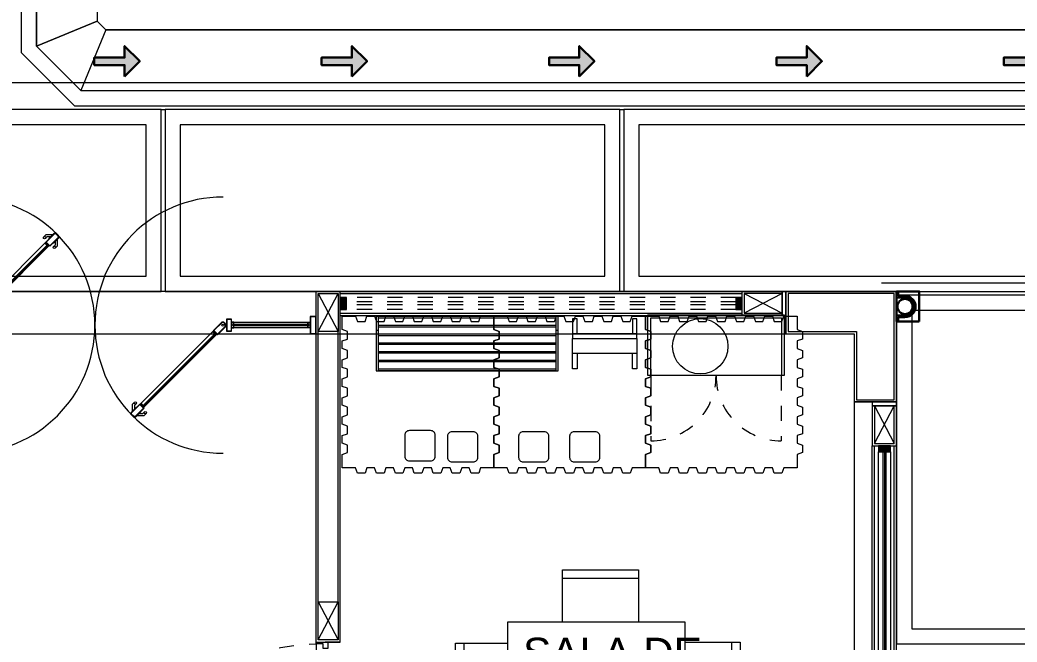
# Model space of a CAD drawing. Header units: metres. Extents: x 349075 to 349285, y 9281902 to 9282050.
# Drawn here: x 349115.81 to 349122.38, y 9281946.46 to 9281950.57 of the extents above; entities that cross this region are included whole.
import ezdxf

# ---------------------------------------------------------------- set-up
doc = ezdxf.new("R2010")
doc.units = ezdxf.units.M
doc.header["$LTSCALE"] = 0.25
for name, pattern in [('01 nivel$0$HIDDEN2', [0.1875, 0.125, -0.0625]), ('ACAD_ISO03W100', [30, 12, -18]), ('DASHED2', [0.762, 0.635, -0.127]), ('HIDDEN', [0.375, 0.25, -0.125])]:
    doc.linetypes.add(name, pattern=pattern)
for name, color, linetype, lineweight in [('.', 7, 'Continuous', 0), ('0_ CUNETAS', 151, 'Continuous', 5), ('0_VANOS', 30, 'Continuous', 9), ('ARQ-FONDO', 253, 'CONTINUOUS', 9), ('CUNETAS-RED', 5, 'CONTINUOUS', 18)]:
    doc.layers.add(name, color=color, linetype=linetype, lineweight=lineweight)
doc.styles.add('Arial_1', font='arial.ttf', dxfattribs={"height": 0.15})

# ---------------------------------------------------------------- blocks, each defined once
blk = doc.blocks.new('*U3834')
at = {"layer": '.', "lineweight": 30}
h = blk.add_hatch(color=1, dxfattribs=at)
h.dxf.hatch_style = 1
h.paths.add_polyline_path([(-0.025, -0.05), (-0.1, -0.05), (0, -0.15), (0.1, -0.05), (0.025, -0.05), (0.025, 0.15), (-0.025, 0.15)])
at = {"layer": '0_ CUNETAS', "color": 1, "lineweight": 30}
blk.add_lwpolyline([(-0.1, -0.05), (-0.025, -0.05), (-0.025, 0.15), (0.025, 0.15), (0.025, -0.05), (0.1, -0.05), (0, -0.15)], close=True, dxfattribs=at)
blk = doc.blocks.new('*U3843')
at = {"layer": '0_ CUNETAS', "color": 0, "linetype": 'ByBlock', "lineweight": -2, "transparency": 16777216}
for p in [(0, 6), (0, 4.5), (0, 3), (0, 1.5), (0, 0)]:
    blk.add_blockref('*U3834', p, dxfattribs=at)
blk = doc.blocks.new('red drenaje')
at = {"layer": 'CUNETAS-RED', "lineweight": 0}
for p, q in [((-35.22, 70.0281), (-35.22, 32.3496)), ((-35.12, 70.0281), (-35.12, 32.391)), ((-34.72, 70.0281), (-34.72, 32.5567)), ((-34.72, 32.5567), (-34.6615, 32.4981)), ((-34.6615, 32.4981), (-28.0128, 32.4981)), ((-35.12, 32.391), (-34.8271, 32.0981)), ((-35.22, 32.3496), (-34.8686, 31.9981)), ((-34.8271, 32.0981), (-28.1785, 32.0981)), ((-34.8686, 31.9981), (-28.2199, 31.9981))]:
    blk.add_line(p, q, dxfattribs=at)
for points in [[(-35.12, 70.0281), (-34.72, 70.0281), (-34.72, 32.5567), (-35.12, 32.391), (-35.12, 70.0281)], [(-35.12, 32.391), (-34.72, 32.5567), (-34.6615, 32.4981), (-34.8271, 32.0981), (-35.12, 32.391)], [(-34.6615, 32.4981), (-34.8271, 32.0981), (-28.1785, 32.0981), (-28.0128, 32.4981), (-34.6615, 32.4981)]]:
    blk.add_lwpolyline(points, dxfattribs=at)
at = {"layer": 'CUNETAS-RED', "lineweight": 0, "rotation": 90.0000000664697}
blk.add_blockref('*U3843', (-28.588, 32.2914), dxfattribs=at)
blk = doc.blocks.new('JUNTA VEREDA')
at = {"layer": 'ARQ-FONDO'}
blk.add_lwpolyline([(-0.0133, 1.2), (0.0121, 1.2), (0.0121, 0), (-0.0133, 0)], close=True, dxfattribs=at)
blk = doc.blocks.new('VEREDAAAAA')
at = {"layer": 'ARQ-FONDO'}
for points in [[(-9.0508, -1.2), (-6.0508, -1.2), (-6.0508, 0), (-9.0508, 0)], [(-6.0254, -1.2), (-3.0254, -1.2), (-3.0254, 0), (-6.0254, 0)], [(-3, -1.2), (0, -1.2), (0, 0), (-3, 0)], [(-8.9508, -1.1), (-6.1508, -1.1), (-6.1508, -0.1), (-8.9508, -0.1)], [(-5.9254, -1.1), (-3.1254, -1.1), (-3.1254, -0.1), (-5.9254, -0.1)], [(-2.9, -1.1), (-0.1, -1.1), (-0.1, -0.1), (-2.9, -0.1)], [(-1.2, -1.2254), (-1.2, -3.527), (0, -3.527), (0, -1.2254)], [(-1.1, -1.3254), (-1.1, -3.427), (-0.1, -3.427), (-0.1, -1.3254)]]:
    blk.add_lwpolyline(points, close=True, dxfattribs=at)
for p in [(-6.0375, -1.2), (-3.0121, -1.2)]:
    blk.add_blockref('JUNTA VEREDA', p, dxfattribs=at)
at = {"layer": 'ARQ-FONDO', "rotation": 270}
blk.add_blockref('JUNTA VEREDA', (-1.2, -1.2133), dxfattribs=at)
blk = doc.blocks.new('00_PTA_ 01')
at = {"layer": 'ARQ-FONDO'}
for points in [[(0, 0), (0.035, 0), (0.035, 0.025), (0.01, 0.025), (0.01, 0.065), (0, 0.065)], [(1, 0), (1, 0.065), (0.99, 0.065), (0.99, 0.025), (0.965, 0.025), (0.965, 0)], [(1.97, 0.105), (0.99, 0.105), (0.99, 0.065), (1.97, 0.065)]]:
    blk.add_lwpolyline(points, close=True, dxfattribs=at)
at = {"layer": 'ARQ-FONDO', "linetype": 'ACAD_ISO03W100', "ltscale": 0.01}
blk.add_arc((0.9904, 0.0646), 0.9804, 2.3621, 179.9762, dxfattribs=at)
at = {"layer": 'ARQ-FONDO', "linetype": 'HIDDEN', "ltscale": 0.25}
blk.add_arc((0.99, 0.065), 0.98, 359.9999999999994, 1.2213e-12, dxfattribs=at)
blk = doc.blocks.new('*U881')
at = {"linetype": 'Continuous', "lineweight": 0, "true_color": 0xbebebe}
for points in [[(3037.2524, 1360.5431), (3037.2124, 1360.5431), (3037.2124, 1360.4631), (3037.2524, 1360.4631)], [(3039.9124, 1360.5431), (3039.8724, 1360.5431), (3039.8724, 1360.4631), (3039.9124, 1360.4631)]]:
    blk.add_hatch(color=9, dxfattribs=at).paths.add_polyline_path(points)
at = {"layer": '0_VANOS', "linetype": 'Continuous'}
for p, q in [((3037.2524, 1360.5131), (3039.8724, 1360.5131)), ((3037.2524, 1360.5031), (3039.8724, 1360.5031)), ((3037.2524, 1360.4931), (3039.8724, 1360.4931))]:
    blk.add_line(p, q, dxfattribs=at)
for points in [[(3037.2124, 1360.5431), (3037.2124, 1360.4631), (3037.2524, 1360.4631), (3037.2524, 1360.5431)], [(3037.2524, 1360.5431), (3039.8724, 1360.5431), (3039.8724, 1360.4631), (3037.2524, 1360.4631)], [(3039.8724, 1360.5431), (3039.8724, 1360.4631), (3039.9124, 1360.4631), (3039.9124, 1360.5431)]]:
    blk.add_lwpolyline(points, close=True, dxfattribs=at)
blk = doc.blocks.new('*U835')
at = {"linetype": 'Continuous', "true_color": 0xbebebe}
for points in [[(3032.1314, 1351.1888), (3032.1314, 1351.2688), (3032.1714, 1351.2688), (3032.1714, 1351.1888)], [(3034.7414, 1351.1888), (3034.7414, 1351.2688), (3034.7814, 1351.2688), (3034.7814, 1351.1888)]]:
    blk.add_hatch(color=9, dxfattribs=at).paths.add_polyline_path(points)
at = {"layer": '0_VANOS', "linetype": 'Continuous'}
for p, q in [((3032.1314, 1351.2688), (3032.1714, 1351.2688)), ((3032.1314, 1351.2688), (3032.1314, 1351.1888)), ((3032.1714, 1351.2688), (3032.1714, 1351.1888)), ((3034.7414, 1351.1888), (3034.7414, 1351.2688)), ((3034.7414, 1351.2688), (3034.7814, 1351.2688)), ((3034.7814, 1351.2688), (3034.7814, 1351.1888)), ((3032.1714, 1351.1888), (3032.1314, 1351.1888)), ((3034.7814, 1351.1888), (3034.7414, 1351.1888))]:
    blk.add_line(p, q, dxfattribs=at)
at = {"layer": '0_VANOS', "linetype": '01 nivel$0$HIDDEN2', "ltscale": 0.5}
for p, q in [((3032.1708, 1351.2688), (3034.7408, 1351.2688)), ((3032.1714, 1351.2388), (3034.7414, 1351.2388)), ((3032.1714, 1351.2188), (3034.7414, 1351.2188)), ((3032.1714, 1351.1888), (3034.7414, 1351.1888))]:
    blk.add_line(p, q, dxfattribs=at)
at = {"layer": '0_VANOS', "linetype": '01 nivel$0$HIDDEN2'}
blk.add_line((3034.7414, 1351.2688), (3034.7814, 1351.2688), dxfattribs=at)
blk = doc.blocks.new('montante')
at = {"layer": 'ARQ-FONDO', "lineweight": 30}
for p, q in [((0, 0.07), (0.0455, 0.07)), ((0.0455, 0.07), (0.0455, 0.095)), ((0, 0.06), (0.0555, 0.06)), ((0, -0.06), (0.0555, -0.06)), ((0, -0.07), (0.0455, -0.07)), ((0.0455, -0.07), (0.0455, -0.095))]:
    blk.add_line(p, q, dxfattribs=at)
blk.add_lwpolyline([(-0.0945, 0.1), (-0.0945, -0.1), (0.0555, -0.1), (0.0555, 0.1)], close=True, dxfattribs=at)
blk.add_circle((0, 0), 0.05, dxfattribs=at)
for centre, radius, start, end in [((0, 0), 0.07, 90, 270), ((0.0505, 0.095), 0.005, 0, 180), ((0, 0), 0.06, 90, 270), ((0.0505, -0.095), 0.005, 180, 0)]:
    blk.add_arc(centre, radius, start, end, dxfattribs=at)
blk = doc.blocks.new('*U1744')
at = {"color": 8}
for p, q in [((-1.2247, 0.6723), (-1.238, 0.6589)), ((-1.227, 0.6479), (-1.2169, 0.658)), ((-1.1783, 0.6723), (-1.2247, 0.6723)), ((-1.1925, 0.658), (-1.2169, 0.658)), ((-1.1727, 0.5936), (-1.1626, 0.6037)), ((-1.1626, 0.6281), (-1.1626, 0.6037)), ((-1.1484, 0.5959), (-1.1617, 0.5826)), ((-1.1484, 0.6423), (-1.1484, 0.5959)), ((-0.6516, -0.4456), (-0.6383, -0.4323)), ((-0.6516, -0.492), (-0.6516, -0.4456)), ((-0.6273, -0.4433), (-0.6374, -0.4534)), ((-0.6374, -0.4778), (-0.6374, -0.4534)), ((-0.6217, -0.522), (-0.5753, -0.522)), ((-0.6075, -0.5077), (-0.5831, -0.5077)), ((-0.573, -0.4976), (-0.5831, -0.5077)), ((-0.5753, -0.522), (-0.562, -0.5086))]:
    blk.add_line(p, q, dxfattribs=at)
at = {"color": 252}
for p, q in [((-1.2266, 0.6125), (-1.6983, 0.1408)), ((-1.6768, 0.1194), (-1.2051, 0.5911)), ((-2.305, 0.094), (-1.8156, 0.094)), ((0.657, 0.0939), (0.0156, 0.094)), ((-1.8156, 0.056), (-2.305, 0.056)), ((-0.5919, -0.4438), (-0.1202, 0.0279)), ((-0.0987, 0.0064), (-0.5704, -0.4653)), ((0.0156, 0.056), (0.657, 0.0559))]:
    blk.add_line(p, q, dxfattribs=at)
for p, q in [((-2.305, 0.0807), (-2.307, 0.0807)), ((-2.305, 0.0693), (-2.307, 0.0693)), ((-1.7714, 0.0974), (-1.7714, 0.0954)), ((-0.0286, 0.0974), (-0.0286, 0.0954)), ((0.657, 0.0806), (0.659, 0.0806)), ((0.657, 0.0692), (0.659, 0.0692))]:
    blk.add_line(p, q)
for points in [[(-1.1374, 0.6563), (-1.1972, 0.5965), (-1.2242, 0.6234), (-1.1643, 0.6833, -0.158307), (-1.1374, 0.6563, -2.401264)], [(-1.7679, 0.0771, 0.000298), (-1.7679, 0.0771, -0.333709), (-1.7674, 0.0802), (-1.7091, 0.1385), (-1.6822, 0.1115), (-1.7405, 0.0532, -0.333709), (-1.7436, 0.0528, 0.000298), (-1.7435, 0.0527, -0.000298)], [(-0.0565, 0.0976, -0.000298), (-0.0564, 0.0975, 0.333709), (-0.0595, 0.0971), (-0.1178, 0.0388), (-0.0909, 0.0118), (-0.0326, 0.0702, 0.333709), (-0.0321, 0.0732, -0.000298), (-0.0321, 0.0732, 0.000298)], [(-0.6357, -0.533), (-0.5758, -0.4731), (-0.6028, -0.4462), (-0.6626, -0.506, 0.158307), (-0.6357, -0.533, 2.401264)]]:
    blk.add_lwpolyline(points, format="xyb")
at = {"color": 1}
for points in [[(-1.1398, 0.6567), (-1.1972, 0.5993), (-1.2214, 0.6234), (-1.1639, 0.6808, -0.145896)], [(-0.6361, -0.5305), (-0.5786, -0.4731), (-0.6028, -0.449), (-0.6602, -0.5064, 0.145896)]]:
    blk.add_lwpolyline(points, format="xyb", close=True, dxfattribs=at)
at = {"color": 8}
for points in [[(-1.202, 0.6456), (-1.2019, 0.6486), (-1.1689, 0.6816), (-1.1658, 0.6817)], [(-1.1751, 0.6186), (-1.172, 0.6187), (-1.139, 0.6517), (-1.1389, 0.6548)], [(-0.6249, -0.4683), (-0.628, -0.4684), (-0.661, -0.5014), (-0.6611, -0.5045)], [(-0.598, -0.4953), (-0.5981, -0.4983), (-0.6311, -0.5313), (-0.6342, -0.5314)]]:
    blk.add_lwpolyline(points, dxfattribs=at)
at = {"color": 1}
for points in [[(-1.6996, 0.1316), (-1.2174, 0.6138), (-1.2133, 0.6098), (-1.6955, 0.1276)], [(-2.3226, 0.1302), (-2.357, 0.1302), (-2.357, 0.0199), (-2.3226, 0.0199)], [(-1.8085, 0.0779), (-2.3124, 0.0779), (-2.3124, 0.072), (-1.8085, 0.072)], [(-1.798, 0.1144), (-1.7734, 0.1144), (-1.7734, 0.0359), (-1.798, 0.0359)], [(-0.002, 0.1144), (-0.0266, 0.1144), (-0.0266, 0.0359), (-0.002, 0.0359)], [(0.0085, 0.0779), (0.6644, 0.0779), (0.6644, 0.072), (0.0085, 0.072)], [(0.6746, 0.1301), (0.709, 0.1301), (0.709, 0.0198), (0.6746, 0.0198)], [(-0.111, 0.0293), (-0.5932, -0.4529), (-0.5891, -0.457), (-0.1069, 0.0252)]]:
    blk.add_lwpolyline(points, close=True, dxfattribs=at)
for points in [[(-1.2245, 0.6105), (-1.2235, 0.6116), (-1.2244, 0.6125), (-1.2199, 0.617), (-1.2006, 0.5977), (-1.2051, 0.5932), (-1.2156, 0.6037), (-1.2166, 0.6026), (-1.2051, 0.5911), (-1.1985, 0.5977), (-1.2199, 0.6192), (-1.2266, 0.6125), (-1.2245, 0.6105)], [(-1.6973, 0.1378), (-1.6983, 0.1387), (-1.7028, 0.1342), (-1.6834, 0.1149), (-1.6789, 0.1194), (-1.6894, 0.1299), (-1.6883, 0.1309), (-1.6768, 0.1194), (-1.6834, 0.1128), (-1.7049, 0.1342), (-1.6983, 0.1408), (-1.6962, 0.1388), (-1.6973, 0.1378)], [(-2.305, 0.0693), (-2.305, 0.056), (-2.3206, 0.056), (-2.3206, 0.094), (-2.305, 0.094), (-2.305, 0.0807)], [(-2.307, 0.0693), (-2.307, 0.058), (-2.3186, 0.058), (-2.3186, 0.092), (-2.307, 0.092), (-2.307, 0.0807)], [(-1.8156, 0.0692), (-1.8156, 0.056), (-1.8, 0.056), (-1.8, 0.094), (-1.8156, 0.094), (-1.8156, 0.0805), (-1.8141, 0.0805), (-1.8141, 0.0925), (-1.8015, 0.0925), (-1.8015, 0.0575), (-1.8141, 0.0575), (-1.8141, 0.0692), (-1.8156, 0.0692)], [(0.0156, 0.0692), (0.0156, 0.056), (0, 0.056), (0, 0.094), (0.0156, 0.094), (0.0156, 0.0805), (0.0141, 0.0805), (0.0141, 0.0925), (0.0015, 0.0925), (0.0015, 0.0575), (0.0141, 0.0575), (0.0141, 0.0692), (0.0156, 0.0692)], [(0.657, 0.0692), (0.657, 0.0559), (0.6726, 0.0559), (0.6726, 0.0939), (0.657, 0.0939), (0.657, 0.0806)], [(0.659, 0.0692), (0.659, 0.0579), (0.6706, 0.0579), (0.6706, 0.0919), (0.659, 0.0919), (0.659, 0.0806)], [(-0.1171, 0.027), (-0.1181, 0.0279), (-0.1136, 0.0324), (-0.0942, 0.0131), (-0.0987, 0.0086), (-0.1092, 0.0191), (-0.1103, 0.018), (-0.0987, 0.0064), (-0.0921, 0.0131), (-0.1136, 0.0345), (-0.1202, 0.0279), (-0.1182, 0.0259), (-0.1171, 0.027)], [(-0.5899, -0.4458), (-0.591, -0.4469), (-0.5919, -0.4459), (-0.5964, -0.4504), (-0.577, -0.4698), (-0.5725, -0.4653), (-0.583, -0.4548), (-0.582, -0.4537), (-0.5704, -0.4653), (-0.577, -0.4719), (-0.5985, -0.4504), (-0.5919, -0.4438), (-0.5899, -0.4458)]]:
    blk.add_lwpolyline(points)
for points in [[(-2.3206, 0.1322), (-2.359, 0.1322), (-2.359, 0.0179), (-2.3206, 0.0179)], [(0.6726, 0.1321), (0.711, 0.1321), (0.711, 0.0178), (0.6726, 0.0178)], [(-1.8, 0.1164), (-1.7714, 0.1164), (-1.7714, 0.0339), (-1.8, 0.0339)], [(0, 0.1164), (-0.0286, 0.1164), (-0.0286, 0.0339), (0, 0.0339)]]:
    blk.add_lwpolyline(points, close=True)
for points in [[(-1.7661, 0.078, -0.333709), (-1.766, 0.0787), (-1.7091, 0.1356), (-1.685, 0.1115), (-1.7419, 0.0546, -0.333709), (-1.7426, 0.0545, -0.333709)], [(-0.0574, 0.0958, 0.333709), (-0.0581, 0.0957), (-0.115, 0.0388), (-0.0909, 0.0147), (-0.034, 0.0716, 0.333709), (-0.0339, 0.0723, 0.333709)]]:
    blk.add_lwpolyline(points, format="xyb", dxfattribs=at)
at = {"color": 8}
for centre in [(-1.2325, 0.6534), (-1.1672, 0.5881), (-0.6328, -0.4378), (-0.5675, -0.5031)]:
    blk.add_circle(centre, 0.0078, dxfattribs=at)
at = {"color": 1}
for centre in [(-1.7455, 0.0752), (-0.0545, 0.0752)]:
    blk.add_circle(centre, 0.0075, dxfattribs=at)
at = {"color": 252}
for centre, start, end in [((-1.7455, 0.0752), 270, 90), ((-0.0545, 0.0752), 90, 270)]:
    blk.add_arc(centre, 0.8455, start, end, dxfattribs=at)
for centre, start, end in [((-1.7201, 0.1006), 206.17042, 244.13677), ((-0.0799, 0.0497), 25.86323, 63.82958)]:
    blk.add_arc(centre, 0.0533, start, end)
at = {"color": 1}
for centre, start, end in [((-1.7197, 0.101), 206.26952, 243.73048), ((-0.0803, 0.0493), 26.26952, 63.73048)]:
    blk.add_arc(centre, 0.0518, start, end, dxfattribs=at)
blk = doc.blocks.new('tt')
at = {"layer": 'ARQ-FONDO'}
for p, q in [((1473.0541, 1208.7998), (1474.2241, 1208.7998)), ((1474.2241, 1208.7542), (1473.0541, 1208.7542))]:
    blk.add_line(p, q, dxfattribs=at)
for points in [[(1473.0391, 1208.8118), (1474.2391, 1208.8118), (1474.2391, 1208.4542), (1473.0391, 1208.4542)], [(1473.0391, 1208.8118), (1473.0541, 1208.8118), (1473.0541, 1208.4542), (1473.0391, 1208.4542)], [(1474.2241, 1208.8118), (1474.2391, 1208.8118), (1474.2391, 1208.4542), (1474.2241, 1208.4542)]]:
    blk.add_lwpolyline(points, close=True, dxfattribs=at)
for points in [[(1473.0541, 1208.7218), (1473.0391, 1208.7218)], [(1473.0541, 1208.7422), (1474.2241, 1208.7422)], [(1474.2391, 1208.7218), (1474.2241, 1208.7218)], [(1474.2241, 1208.6966), (1473.0541, 1208.6966)], [(1473.0541, 1208.6846), (1474.2241, 1208.6846)], [(1474.2241, 1208.639), (1473.0541, 1208.639)], [(1473.0541, 1208.627), (1474.2241, 1208.627)], [(1474.2241, 1208.5814), (1473.0541, 1208.5814)], [(1473.0541, 1208.5694), (1474.2241, 1208.5694)], [(1474.2241, 1208.5238), (1473.0541, 1208.5238)], [(1473.0541, 1208.5118), (1474.2241, 1208.5118)], [(1474.2241, 1208.4662), (1473.0541, 1208.4662)], [(1473.0541, 1208.4542), (1474.2241, 1208.4542)]]:
    blk.add_lwpolyline(points, dxfattribs=at)
blk = doc.blocks.new('gb h')
at = {"layer": 'ARQ-FONDO'}
for points in [[(28.1661, 7.7652), (28.1661, 7.8652), (28.1961, 7.8652), (28.1961, 7.7652)], [(28.5611, 7.7652), (28.5611, 7.8652), (28.5911, 7.8652), (28.5911, 7.7652)], [(28.1661, 7.6652), (28.1661, 7.7652), (28.5911, 7.7652), (28.5911, 7.6652)], [(28.1661, 7.6652), (28.1661, 7.6352), (28.5911, 7.6352), (28.5911, 7.6652), (28.1661, 7.6652)], [(28.1661, 7.6352), (28.1661, 7.5352), (28.1961, 7.5352), (28.1961, 7.6352)], [(28.5611, 7.6352), (28.5611, 7.5352), (28.5911, 7.5352), (28.5911, 7.6352)]]:
    blk.add_lwpolyline(points, dxfattribs=at)
blk = doc.blocks.new('mueble 6 cajones')
at = {"layer": 'ARQ-FONDO', "linetype": 'DASHED2', "ltscale": 0.5}
for p, q in [((0.019, -0.4), (0.019, -0.831)), ((0.8803, -0.3993), (0.8803, -0.8303))]:
    blk.add_line(p, q, dxfattribs=at)
at = {"layer": 'ARQ-FONDO'}
blk.add_lwpolyline([(0, 0), (0.9, 0), (0.9, -0.4), (0, -0.4)], close=True, dxfattribs=at)
blk.add_lwpolyline([(0.019, -0.4), (0.019, -0.019), (0.881, -0.019), (0.881, -0.4)], dxfattribs=at)
at = {"layer": 'ARQ-FONDO', "linetype": 'DASHED2', "ltscale": 0.5}
for centre, start, end in [((0.0197, -0.4007), 269.96059, 0.09513), ((0.8803, -0.4007), 179.90487, 270.03941)]:
    blk.add_arc(centre, 0.4303, start, end, dxfattribs=at)
blk = doc.blocks.new('niñoss admii')
at = {"layer": 'ARQ-FONDO', "lineweight": 0, "elevation": -4952.7384}
for points in [[(-0.733, -0.641), (-0.733, -0.5535), (-0.698, -0.541), (-0.698, -0.491), (-0.733, -0.4785), (-0.733, -0.4285), (-0.698, -0.416), (-0.698, -0.366), (-0.733, -0.3535), (-0.733, -0.3035), (-0.698, -0.291), (-0.698, -0.241), (-0.733, -0.2285), (-0.733, -0.1785), (-0.698, -0.166), (-0.698, -0.141), (-0.698, -0.116), (-0.733, -0.1035), (-0.733, -0.0535), (-0.698, -0.041), (-0.698, 0.009), (-0.733, 0.0215), (-0.733, 0.0715), (-0.698, 0.084), (-0.698, 0.134), (-0.733, 0.1465), (-0.733, 0.1965), (-0.698, 0.209), (-0.698, 0.259), (-0.733, 0.2715), (-0.733, 0.359), (-0.6455, 0.359), (-0.633, 0.324), (-0.583, 0.324), (-0.5705, 0.359), (-0.5205, 0.359), (-0.508, 0.324), (-0.458, 0.324), (-0.4455, 0.359), (-0.3955, 0.359), (-0.383, 0.324), (-0.333, 0.324), (-0.3205, 0.359), (-0.2705, 0.359), (-0.258, 0.324), (-0.233, 0.324), (-0.208, 0.324), (-0.1955, 0.359), (-0.1455, 0.359), (-0.133, 0.324), (-0.083, 0.324), (-0.0705, 0.359), (-0.0205, 0.359), (-0.008, 0.324), (0.042, 0.324), (0.0545, 0.359), (0.1045, 0.359), (0.117, 0.324), (0.167, 0.324), (0.1795, 0.359), (0.267, 0.359), (0.267, 0.2715), (0.302, 0.259), (0.302, 0.209), (0.267, 0.1965), (0.267, 0.1465), (0.302, 0.134), (0.302, 0.084), (0.267, 0.0715), (0.267, 0.0215), (0.302, 0.009), (0.302, -0.041), (0.267, -0.0535), (0.267, -0.1035), (0.302, -0.116), (0.302, -0.141), (0.302, -0.166), (0.267, -0.1785), (0.267, -0.2285), (0.302, -0.241), (0.302, -0.291), (0.267, -0.3035), (0.267, -0.3535), (0.302, -0.366), (0.302, -0.416), (0.267, -0.4285), (0.267, -0.4785), (0.302, -0.491), (0.302, -0.541), (0.267, -0.5535), (0.267, -0.641), (0.1795, -0.641), (0.167, -0.676), (0.117, -0.676), (0.1045, -0.641), (0.0545, -0.641), (0.042, -0.676), (-0.008, -0.676), (-0.0205, -0.641), (-0.0705, -0.641), (-0.083, -0.676), (-0.133, -0.676), (-0.1455, -0.641), (-0.1955, -0.641), (-0.208, -0.676), (-0.233, -0.676), (-0.258, -0.676), (-0.2705, -0.641), (-0.3205, -0.641), (-0.333, -0.676), (-0.383, -0.676), (-0.3955, -0.641), (-0.4455, -0.641), (-0.458, -0.676), (-0.508, -0.676), (-0.5205, -0.641), (-0.5705, -0.641), (-0.583, -0.676), (-0.633, -0.676), (-0.6455, -0.641)], [(0.267, -0.641), (0.267, -0.5535), (0.302, -0.541), (0.302, -0.491), (0.267, -0.4785), (0.267, -0.4285), (0.302, -0.416), (0.302, -0.366), (0.267, -0.3535), (0.267, -0.3035), (0.302, -0.291), (0.302, -0.241), (0.267, -0.2285), (0.267, -0.1785), (0.302, -0.166), (0.302, -0.141), (0.302, -0.116), (0.267, -0.1035), (0.267, -0.0535), (0.302, -0.041), (0.302, 0.009), (0.267, 0.0215), (0.267, 0.0715), (0.302, 0.084), (0.302, 0.134), (0.267, 0.1465), (0.267, 0.1965), (0.302, 0.209), (0.302, 0.259), (0.267, 0.2715), (0.267, 0.359), (0.3545, 0.359), (0.367, 0.324), (0.417, 0.324), (0.4295, 0.359), (0.4795, 0.359), (0.492, 0.324), (0.542, 0.324), (0.5545, 0.359), (0.6045, 0.359), (0.617, 0.324), (0.667, 0.324), (0.6795, 0.359), (0.7295, 0.359), (0.742, 0.324), (0.767, 0.324), (0.792, 0.324), (0.8045, 0.359), (0.8545, 0.359), (0.867, 0.324), (0.917, 0.324), (0.9295, 0.359), (0.9795, 0.359), (0.992, 0.324), (1.042, 0.324), (1.0545, 0.359), (1.1045, 0.359), (1.117, 0.324), (1.167, 0.324), (1.1795, 0.359), (1.267, 0.359), (1.267, 0.2715), (1.302, 0.259), (1.302, 0.209), (1.267, 0.1965), (1.267, 0.1465), (1.302, 0.134), (1.302, 0.084), (1.267, 0.0715), (1.267, 0.0215), (1.302, 0.009), (1.302, -0.041), (1.267, -0.0535), (1.267, -0.1035), (1.302, -0.116), (1.302, -0.141), (1.302, -0.166), (1.267, -0.1785), (1.267, -0.2285), (1.302, -0.241), (1.302, -0.291), (1.267, -0.3035), (1.267, -0.3535), (1.302, -0.366), (1.302, -0.416), (1.267, -0.4285), (1.267, -0.4785), (1.302, -0.491), (1.302, -0.541), (1.267, -0.5535), (1.267, -0.641), (1.1795, -0.641), (1.167, -0.676), (1.117, -0.676), (1.1045, -0.641), (1.0545, -0.641), (1.042, -0.676), (0.992, -0.676), (0.9795, -0.641), (0.9295, -0.641), (0.917, -0.676), (0.867, -0.676), (0.8545, -0.641), (0.8045, -0.641), (0.792, -0.676), (0.767, -0.676), (0.742, -0.676), (0.7295, -0.641), (0.6795, -0.641), (0.667, -0.676), (0.617, -0.676), (0.6045, -0.641), (0.5545, -0.641), (0.542, -0.676), (0.492, -0.676), (0.4795, -0.641), (0.4295, -0.641), (0.417, -0.676), (0.367, -0.676), (0.3545, -0.641)], [(1.267, -0.641), (1.267, -0.5535), (1.302, -0.541), (1.302, -0.491), (1.267, -0.4785), (1.267, -0.4285), (1.302, -0.416), (1.302, -0.366), (1.267, -0.3535), (1.267, -0.3035), (1.302, -0.291), (1.302, -0.241), (1.267, -0.2285), (1.267, -0.1785), (1.302, -0.166), (1.302, -0.141), (1.302, -0.116), (1.267, -0.1035), (1.267, -0.0535), (1.302, -0.041), (1.302, 0.009), (1.267, 0.0215), (1.267, 0.0715), (1.302, 0.084), (1.302, 0.134), (1.267, 0.1465), (1.267, 0.1965), (1.302, 0.209), (1.302, 0.259), (1.267, 0.2715), (1.267, 0.359), (1.3545, 0.359), (1.367, 0.324), (1.417, 0.324), (1.4295, 0.359), (1.4795, 0.359), (1.492, 0.324), (1.542, 0.324), (1.5545, 0.359), (1.6045, 0.359), (1.617, 0.324), (1.667, 0.324), (1.6795, 0.359), (1.7295, 0.359), (1.742, 0.324), (1.767, 0.324), (1.792, 0.324), (1.8045, 0.359), (1.8545, 0.359), (1.867, 0.324), (1.917, 0.324), (1.9295, 0.359), (1.9795, 0.359), (1.992, 0.324), (2.042, 0.324), (2.0545, 0.359), (2.1045, 0.359), (2.117, 0.324), (2.167, 0.324), (2.1795, 0.359), (2.267, 0.359), (2.267, 0.2715), (2.302, 0.259), (2.302, 0.209), (2.267, 0.1965), (2.267, 0.1465), (2.302, 0.134), (2.302, 0.084), (2.267, 0.0715), (2.267, 0.0215), (2.302, 0.009), (2.302, -0.041), (2.267, -0.0535), (2.267, -0.1035), (2.302, -0.116), (2.302, -0.141), (2.302, -0.166), (2.267, -0.1785), (2.267, -0.2285), (2.302, -0.241), (2.302, -0.291), (2.267, -0.3035), (2.267, -0.3535), (2.302, -0.366), (2.302, -0.416), (2.267, -0.4285), (2.267, -0.4785), (2.302, -0.491), (2.302, -0.541), (2.267, -0.5535), (2.267, -0.641), (2.1795, -0.641), (2.167, -0.676), (2.117, -0.676), (2.1045, -0.641), (2.0545, -0.641), (2.042, -0.676), (1.992, -0.676), (1.9795, -0.641), (1.9295, -0.641), (1.917, -0.676), (1.867, -0.676), (1.8545, -0.641), (1.8045, -0.641), (1.792, -0.676), (1.767, -0.676), (1.742, -0.676), (1.7295, -0.641), (1.6795, -0.641), (1.667, -0.676), (1.617, -0.676), (1.6045, -0.641), (1.5545, -0.641), (1.542, -0.676), (1.492, -0.676), (1.4795, -0.641), (1.4295, -0.641), (1.417, -0.676), (1.367, -0.676), (1.3545, -0.641)]]:
    blk.add_lwpolyline(points, close=True, dxfattribs=at)
for points in [[(-0.2905, -0.5953), (-0.1505, -0.5953, 0.414214), (-0.1205, -0.5653), (-0.1205, -0.4253, 0.414214), (-0.1505, -0.3953), (-0.2905, -0.3953, 0.414214), (-0.3205, -0.4253), (-0.3205, -0.5653, 0.414214)], [(-0.0093, -0.6025), (0.1307, -0.6025, 0.414214), (0.1607, -0.5725), (0.1607, -0.4325, 0.414214), (0.1307, -0.4025), (-0.0093, -0.4025, 0.414214), (-0.0393, -0.4325), (-0.0393, -0.5725, 0.414214)], [(0.4601, -0.6025), (0.6001, -0.6025, 0.414214), (0.6301, -0.5725), (0.6301, -0.4325, 0.414214), (0.6001, -0.4025), (0.4601, -0.4025, 0.414214), (0.4301, -0.4325), (0.4301, -0.5725, 0.414214)], [(0.7965, -0.6025), (0.9365, -0.6025, 0.414214), (0.9665, -0.5725), (0.9665, -0.4325, 0.414214), (0.9365, -0.4025), (0.7965, -0.4025, 0.414214), (0.7665, -0.4325), (0.7665, -0.5725, 0.414214)]]:
    blk.add_lwpolyline(points, format="xyb", close=True, dxfattribs=at)
at = {"layer": 'ARQ-FONDO', "lineweight": 0}
blk.add_circle((1.6284, 0.1609, 0.1801), 0.1826, dxfattribs=at)
at = {"layer": 'ARQ-FONDO', "linetype": 'ByBlock', "lineweight": 0, "xscale": -1}
blk.add_blockref('tt', (1473.73, -1208.4542), dxfattribs=at)
at = {"layer": 'ARQ-FONDO', "lineweight": 0, "rotation": 180}
blk.add_blockref('gb h', (29.3772, 7.8785, 0.9615), dxfattribs=at)
at = {"layer": 'ARQ-FONDO', "lineweight": 0}
blk.add_blockref('mueble 6 cajones', (1.2827, 0.3676), dxfattribs=at)
blk = doc.blocks.new('A$C3DDA5EF1')
at = {"layer": 'ARQ-FONDO', "linetype": 'Continuous', "lineweight": 0}
for p, q in [((477.3, 1820.7), (977.3, 1820.7)), ((55.6, 705.3), (55.6, 1205.3)), ((1422.2, 1215.1), (1422.2, 715.1)), ((985, 55.6), (485, 55.6))]:
    blk.add_line(p, q, dxfattribs=at)
for points in [[(477.3, 1511.8), (477.3, 1876.2), (977.3, 1876.2), (977.3, 1511.8)], [(342.6, 705.3), (0, 705.3), (0, 1205.3), (342.6, 1205.3)], [(1120.4, 1215.1), (1477.8, 1215.1), (1477.8, 715.1), (1120.4, 715.1)], [(985, 345.1), (985, 0), (485, 0), (485, 345.1)]]:
    blk.add_lwpolyline(points, dxfattribs=at)
blk.add_lwpolyline([(342.6, 345.1), (342.6, 1511.8), (1120.4, 1511.8), (1120.4, 345.1)], close=True, dxfattribs=at)
blk = doc.blocks.new('ADMIII PLATA GG')
at = {"layer": 'ARQ-FONDO'}
for p, q in [((-3.815, -2.3), (-3.815, 0.015)), ((-3.815, 0.015), (-1.005, 0.015)), ((-3.8, 0), (-3.67, -0.25)), ((-3.8, -0.25), (-3.67, 0)), ((-3.655, -2.3), (-3.655, 0.015)), ((-3.655, 0), (-1.005, 0.0001)), ((-0.99, 0, 20.5486), (-0.74, -0.13, 20.5486)), ((-0.74, 0, 20.5486), (-0.99, -0.13, 20.5486)), ((-3.655, -0.13), (-1.005, -0.13)), ((-3.655, -0.145), (-1.005, -0.145)), ((-3.8, -2.035), (-3.8, -0.25)), ((-3.67, -2.035), (-3.67, -0.25)), ((-0.13, -0.99), (0, -0.74)), ((-0.13, -0.74), (0, -0.99)), ((-0.145, -3.705), (-0.145, -1.005)), ((-0.13, -3.705), (-0.13, -1.005)), ((0, -3.705), (0, -1.005)), ((0.015, -3.705), (0.015, -1.005)), ((-3.8, -2.035), (-3.67, -2.285)), ((-3.8, -2.285), (-3.67, -2.035)), ((-3.815, -2.3), (-3.655, -2.3))]:
    blk.add_line(p, q, dxfattribs=at)
at = {"layer": 'ARQ-FONDO', "ltscale": 0.7}
for points in [[(1.515, 1.392), (-19.315, 1.392), (-19.315, -23.938), (1.515, -23.938)], [(0.015, -0.715), (-0.265, -0.715), (-0.265, -21.585), (0.015, -21.585)]]:
    blk.add_lwpolyline(points, close=True, dxfattribs=at)
at = {"layer": 'ARQ-FONDO', "ltscale": 0.7, "elevation": 0}
blk.add_lwpolyline([(-0.715, -0.265), (-0.715, 0.015), (-17.085, 0.015), (-17.085, -0.265)], close=True, dxfattribs=at)
at = {"layer": 'ARQ-FONDO'}
for points in [[(-3.8, -0.25), (-3.8, 0), (-3.67, 0), (-3.67, -0.25)], [(0.015, -0.715), (0.015, 0.015), (-0.715, 0.015), (-0.715, -0.265), (-0.265, -0.265), (-0.265, -0.715)], [(-0.145, -0.715), (-0.145, -0.74), (0.015, -0.74), (0.015, -0.715)], [(-0.145, -0.74), (-0.145, -1.005), (0.015, -1.005), (0.015, -0.74)], [(-0.13, -0.74), (-0.13, -0.99), (0, -0.99), (0, -0.74)], [(-3.8, -2.285), (-3.8, -2.035), (-3.67, -2.035), (-3.67, -2.285)]]:
    blk.add_lwpolyline(points, close=True, dxfattribs=at)
at = {"layer": 'ARQ-FONDO', "elevation": 20.5486}
for points in [[(-0.74, 0.015), (-1.005, 0.015), (-1.005, -0.145), (-0.74, -0.145)], [(-0.715, 0.015), (-0.74, 0.015), (-0.74, -0.145), (-0.715, -0.145)], [(-0.74, 0), (-0.99, 0), (-0.99, -0.13), (-0.74, -0.13)]]:
    blk.add_lwpolyline(points, close=True, dxfattribs=at)
at = {"layer": 'ARQ-FONDO'}
blk.add_lwpolyline([(0, -0.7), (0, 0), (-0.7, 0), (-0.7, -0.25), (-0.25, -0.25), (-0.25, -0.7), (0, -0.7)], dxfattribs=at)
at = {"layer": 'ARQ-FONDO', "linetype": 'DASHED2', "ltscale": 0.3}
blk.add_lwpolyline([(-3.655, -3.5), (-3.655, -2.3), (-3.815, -2.3), (-3.815, -3.5)], close=True, dxfattribs=at)
at = {"layer": 'ARQ-FONDO'}
for name, p, rotation in [('*U1744', (-6.174, -0.1329), 180), ('*U881', (-1360.5681, 3036.2074), 270)]:
    blk.add_blockref(name, p, dxfattribs=dict(at, rotation=rotation))
at = {"layer": 'ARQ-FONDO', "lineweight": 0, "rotation": 180}
blk.add_blockref('montante', (0.0705, -0.085), dxfattribs=at)
at = {"layer": 'ARQ-FONDO', "xscale": -1}
blk.add_blockref('*U835', (3031.1264, -1351.2938, 20.5486), dxfattribs=at)
at = {"layer": 'ARQ-FONDO', "lineweight": 5}
blk.add_blockref('niñoss admii', (-2.9087, -0.5087, 4952.7384), dxfattribs=at)
at = {"layer": 'ARQ-FONDO', "linetype": 'Continuous', "xscale": 0.001, "yscale": 0.001, "zscale": 0.001, "rotation": 270}
blk.add_blockref('A$C3DDA5EF1', (-2.894, -1.8231), dxfattribs=at)
at = {"layer": 'ARQ-FONDO', "xscale": -1.199999999999817, "yscale": 1.199999999999817, "zscale": 1.199999999999817, "rotation": 90}
blk.add_blockref('00_PTA_ 01', (-3.737, -2.3), dxfattribs=at)
at = {"layer": 'ARQ-FONDO', "insert": (-2.832, -2.2711, 263.459), "char_height": 0.2, "width": 1.945297, "attachment_point": 1, "style": 'Arial_1'}
blk.add_mtext('\\pxqc;SALA DE VISITAS', dxfattribs=at)

msp = doc.modelspace()

# ---------------------------------------------------------------- linework, layer by layer
at = {"layer": 'ARQ-FONDO', "lineweight": 0}
msp.add_line((349121.4898, 9281948.8299), (349122.9148, 9281948.8299), dxfattribs=at)

# ---------------------------------------------------------------- block references
at = {"layer": 'ARQ-FONDO', "lineweight": 5}
for name, p in [('ADMIII PLATA GG', (349121.5748, 9281948.7594)), ('VEREDAAAAA', (349122.7898, 9281949.9744))]:
    msp.add_blockref(name, p, dxfattribs=at)
at = {"layer": 'CUNETAS-RED', "lineweight": 30}
msp.add_blockref('red drenaje', (349151.0347, 9281918.0014), dxfattribs=at)

doc.saveas('drawing.dxf')
